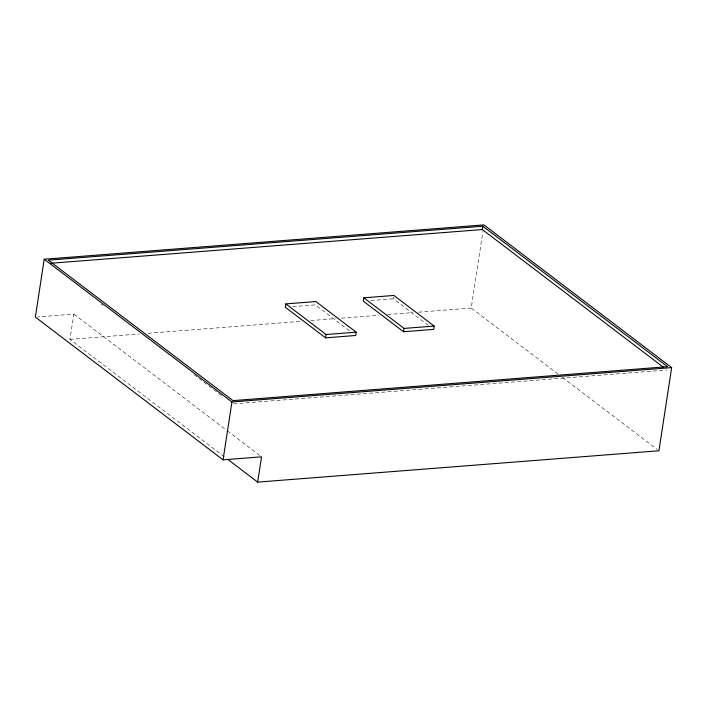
<?xml version="1.0" encoding="UTF-8"?>
<svg xmlns="http://www.w3.org/2000/svg" width="707" height="707" viewBox="0 0 707 707"><rect width="100%" height="100%" fill="white"/><g stroke="black" fill="none" stroke-linecap="round" stroke-linejoin="round"><path stroke-width="0.53" stroke-dasharray="3.54 2.65" d="M224.349 456.766L69.958 339.387L73.828 314.102L37.551 316.939M428.398 325.406L393.384 298.787L393.631 297.117M558.053 374.074L471.207 308.04L482.943 231.366M292.822 306.635L315.384 304.876L350.398 331.495M370.822 300.546L393.384 298.787M69.958 339.387L139.217 333.978M148.01 333.289L300.811 321.349M310.709 320.58L335.993 318.601M341.49 318.177L378.864 315.26M387.657 314.571L412.941 312.591M418.438 312.167L471.207 308.04M233.602 403.856L667.054 370.008M562.436 377.405L657.174 449.44M101.181 304.098L102.939 305.433M193.983 374.657L222.873 396.627M73.828 314.102L226.461 430.156M227.336 430.819L259.796 455.502"/><path stroke-width="1.06" d="M44.205 259.23L35.35 317.107L223.067 459.842L261.546 456.837L257.675 482.112L658.924 450.774L671.65 367.613L483.933 224.888L44.205 259.23L231.923 401.965L671.65 367.613M223.067 459.842L231.923 401.965M285.814 303.895L285.301 307.227L325.565 337.84L355.648 335.489L356.16 332.166L315.888 301.553L285.814 303.895L326.077 334.517L356.16 332.166M325.565 337.84L326.077 334.517M363.813 297.806L363.301 301.129L403.564 331.751L433.647 329.4L434.16 326.077L393.887 295.455L363.813 297.806L404.077 328.419L434.16 326.077M403.564 331.751L404.077 328.419M663.555 367.34L482.342 229.554L482.846 226.231L48.288 260.167L233.01 400.622L667.567 366.677L482.846 226.231M51.081 263.234L482.342 229.554M227.857 459.435L257.675 482.112"/></g></svg>
